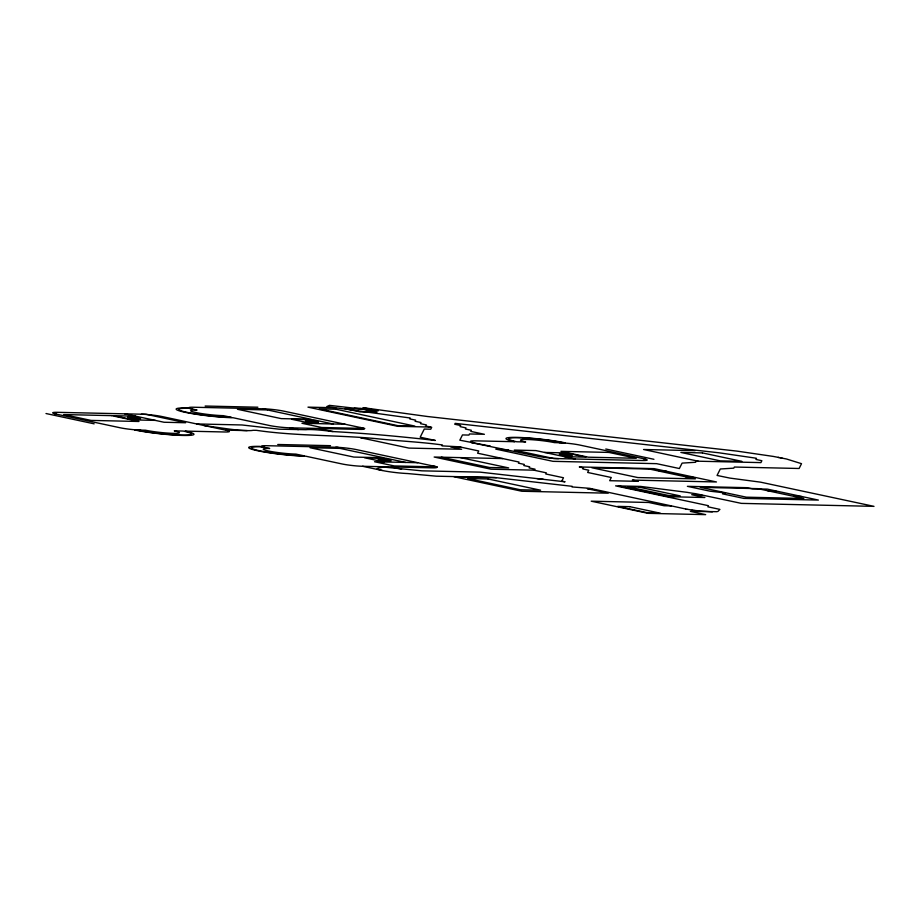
<?xml version="1.0" encoding="UTF-8"?>
<svg xmlns="http://www.w3.org/2000/svg" width="920" height="920" viewBox="0 0 920 920"><rect width="100%" height="100%" fill="white"/><g stroke="black" fill="none" stroke-linecap="round" stroke-linejoin="round"><path stroke-width="1.38" d="M717.807 511.52L719.934 509.392L707.859 506.805L708.411 505.69L615.618 485.863L640.584 486.416L687.355 492.372A19.596 1.84 6.3 0 0 695.784 493.706L741.37 503.378L874 506.356L760.541 482.16L729.859 478.089L717.059 475.444L720.303 468.981L733.803 468.153L734.367 467.038L799.1 468.487L801.515 463.68L786.496 458.999L773.456 456.447L736.862 451.099L427.443 416.507L362.928 407.652L378.12 410.895L329.44 405.363L326.841 406.559L410.193 418.002L409.745 418.887L415.656 420.152L415.092 421.268L421.003 422.533L420.44 423.66L426.351 424.913L425.787 426.041L431.71 427.294L430.755 429.203L424.281 429.053L420.175 437.218L435.286 440.45C400.832 436.551 366.332 433.331 331.74 431.503L331.292 431.434A19.596 1.84 6.3 0 0 305.969 429.697L279.162 429.191L242.006 424.971L196.661 423.947M717.071 511.681L690.345 511.37L705.674 514.636L648.129 513.348L591.203 501.181L648.749 502.481L664.067 505.747L671.381 505.919M712.367 511.853L697.74 510.784M335.593 407.767L307.981 407.146L397.75 426.328L430.606 427.064M354.257 408.181L360.721 408.33L366.62 409.584M205.137 406.03L257.887 407.215M265.546 408.859L193.625 407.238A14.697 1.38 6.3 0 0 192.683 409.101M135.585 416.173L114.011 415.69L133.722 419.899L155.296 420.382M345.092 424.246L301.944 423.28L321.643 427.489L364.803 428.455L283.786 411.148A14.697 1.38 6.3 0 0 263.143 408.802M188.968 408.308A31.682 2.978 6.3 0 0 186.944 412.321A31.682 2.978 6.3 0 0 231.437 417.381L223.341 415.656A19.596 1.84 6.3 0 1 195.822 412.528A19.596 1.84 6.3 0 1 197.064 410.044L187.22 407.94A34.293 3.231 6.3 0 0 185.035 412.286A34.293 3.231 6.3 0 0 233.197 417.76L269.318 425.477A14.697 1.38 6.3 0 0 289.961 427.823L359.49 429.387A14.697 1.38 6.3 0 0 360.421 427.524M141.427 414.207A14.697 1.38 6.3 0 1 162.07 416.553L225.561 430.123L247.135 430.606M364.447 437.874L360.721 437.793L408.894 448.086L461.633 449.27L450.685 446.924L460.909 447.154M471.281 442.635L537.878 456.274A14.697 1.38 6.3 0 0 558.52 458.62M695.117 450.662L643.551 449.5L698.303 461.207M277.748 444.486L330.487 445.671M338.146 447.304L266.225 445.694A14.697 1.38 6.3 0 0 265.293 447.557M544.64 452.444L566.226 452.928L585.925 457.148L564.351 456.653M502.745 458.574L434.148 457.033L491.073 469.2L534.554 470.178M417.703 462.702L374.543 461.736L394.254 465.945L437.402 466.911L356.397 449.604A14.697 1.38 6.3 0 0 335.754 447.258M659.237 471.143L666.597 471.304M261.567 446.763A31.682 2.978 6.3 0 0 259.555 450.777A31.682 2.978 6.3 0 0 304.048 455.837L295.952 454.112A19.596 1.84 6.3 0 1 268.421 450.984A19.596 1.84 6.3 0 1 269.675 448.488L259.82 446.384A34.293 3.231 6.3 0 0 257.635 450.742A34.293 3.231 6.3 0 0 305.796 456.216L341.929 463.933A14.697 1.38 6.3 0 0 362.572 466.279L432.089 467.843A14.697 1.38 6.3 0 0 433.032 465.98M685.515 476.755L692.76 476.916M496.34 477.698L454.043 476.755L521.916 491.257L608.223 493.189L587.42 488.75L592.169 488.853M537.027 478.607L543.375 479.331M767.706 490.751L775.836 490.935M793.983 496.363L801.458 496.535M701.822 494.925L691.725 494.707L704.858 497.513L668.897 496.708L618.458 485.921M508.3 449.949L495.776 449.109L553.012 461.334L656.581 463.657L679.385 468.533L682.111 463.105L695.612 462.277L696.175 461.161L760.909 462.61L761.863 460.713L755.952 459.448L756.505 458.332L755.573 458.125L718.98 452.789L455.181 423.372L454.744 424.246L460.655 425.511L460.092 426.627L466.003 427.892L465.44 429.007L471.362 430.272L470.798 431.388L484.403 434.297L469.499 433.964L468.947 435.079L462.472 434.93L459.827 440.185L490.348 446.119M697.67 510.772L693.967 510.312M693.898 510.301L692.139 510.059M204.09 425.534L227.849 428.892A19.596 1.84 6.3 0 0 245.95 430.572L247.399 430.617A19.596 1.84 6.3 0 0 253 430.296L256.358 430.318C296.217 436.16 336.547 434.918 376.544 438.667C398.498 441.082 420.555 441.899 442.462 444.981L442.014 445.878L459.287 446.809L478.733 450.972L477.606 453.203L518.995 462.047L518.431 463.162L524.342 464.428L523.779 465.543L529.69 466.808L529.126 467.935L535.049 469.188L534.485 470.315L546.308 472.834L545.744 473.961L563.477 477.744L561.798 481.102L565.075 481.804L480.159 472.144L421.9 470.833L383.295 467.038L377.913 468.257A19.596 1.84 6.3 0 0 381.823 470.396L383.134 470.672A19.596 1.84 6.3 0 0 407.778 473.558L436.252 476.18L494.511 477.491L572.263 486.335L571.952 486.933L589.662 488.313L685.446 508.932M778.124 457.389L778.814 457.504M692.07 510.048L687.079 509.243M779.827 457.666L780.47 457.769M781.425 457.941L782.034 458.045M686.895 509.208L685.641 508.978M605.774 449.006L653.936 459.298M645.553 459.103L579.865 445.073A14.697 1.38 6.3 0 0 559.222 442.727M575.299 458.999L535.889 450.581L514.314 450.087L553.725 458.516L642.424 460.506A14.697 1.38 6.3 0 0 643.356 458.643M333.109 423.982L313.398 419.773L291.824 419.29L311.535 423.499M460.517 457.631L508.691 467.923L489.509 467.498L441.347 457.194M318.734 428.478L333.028 431.526M289.961 427.823L298.356 429.617M405.709 462.438L386.009 458.217L364.435 457.734L384.134 461.955M391.334 466.923L401.591 469.119M124.648 413.827L164.059 422.257L185.633 422.74L146.222 414.31L57.511 412.321A14.697 1.38 6.3 0 0 56.58 414.195M362.572 466.279L382.272 470.488M54.395 413.724L120.071 427.754A14.697 1.38 6.3 0 0 140.714 430.111M46 413.528L94.173 423.832M563.304 442.819A31.682 2.978 6.3 0 0 518.811 437.759A31.682 2.978 6.3 0 0 516.787 441.772L525.665 441.968A19.596 1.84 6.3 0 1 526.907 439.484A19.596 1.84 6.3 0 1 554.426 442.612L565.213 442.853A34.293 3.231 6.3 0 0 517.051 437.379A34.293 3.231 6.3 0 0 514.878 441.726L475.318 440.841A14.697 1.38 6.3 0 0 474.386 442.704M136.643 430.019A31.682 2.978 6.3 0 0 181.136 435.079A31.682 2.978 6.3 0 0 183.149 431.054L174.282 430.859A19.596 1.84 6.3 0 1 173.029 433.343A19.596 1.84 6.3 0 1 145.51 430.215L134.722 429.973A34.293 3.231 6.3 0 0 182.884 435.447A34.293 3.231 6.3 0 0 185.07 431.1L224.63 431.986A14.697 1.38 6.3 0 0 225.561 430.123M583.418 467.831L582.854 468.959L588.765 470.212L587.639 472.454L611.282 477.503L609.684 480.7L638.25 481.344L632.339 480.079L716.461 481.965L654.085 468.636L579.289 466.957L583.418 467.831M725.466 492.947L722.522 493.844L743.866 498.41L818.374 500.077L767.326 489.118L752.548 488.865L746.637 487.669L687.378 486.335L710.182 491.211L725.466 492.947M361.606 408.974L344.827 408.595L360.157 411.872L376.935 412.252L361.606 408.974M336.018 409.239L319.24 408.859L398.061 425.707L414.839 426.086L336.018 409.239M267.421 409.94L237.452 409.273L281.244 418.623L311.213 419.301L267.421 409.94M111.619 415.633L63.664 414.563L91.034 420.405L138.989 421.486L111.619 415.633M702.443 452.916L680.869 452.433L720.279 460.862L741.865 461.345L702.443 452.916M608.902 452.421L560.958 451.352L588.328 457.194L636.272 458.275L608.902 452.421M340.032 448.397L310.063 447.729L353.855 457.079L383.824 457.757L340.032 448.397M649.394 469.039L591.847 467.751L637.836 477.572L695.37 478.86L649.394 469.039M488.072 478.975L467.693 478.526L520.248 489.75L540.626 490.21L488.072 478.975M757.85 488.647L700.315 487.358L746.293 497.179L803.827 498.479L757.85 488.647M638.606 487.025L627.819 486.784L669.415 495.673L680.213 495.914L638.606 487.025M629.671 506.655L617.688 506.391L648.347 512.934L660.33 513.21L629.671 506.655M562.269 454.94A6.532 0.609 6.3 0 0 572.251 455.538A6.532 0.609 6.3 0 0 562.775 453.928A6.532 0.609 6.3 0 0 562.269 454.94M381.133 460.126A6.532 0.609 6.3 0 0 391.126 460.736A6.532 0.609 6.3 0 0 381.65 459.114A6.532 0.609 6.3 0 0 381.133 460.126M308.534 421.682A6.532 0.609 6.3 0 0 318.516 422.28A6.532 0.609 6.3 0 0 309.039 420.659A6.532 0.609 6.3 0 0 308.534 421.682M130.674 418.163A6.532 0.609 6.3 0 0 140.656 418.761A6.532 0.609 6.3 0 0 131.192 417.151A6.532 0.609 6.3 0 0 130.674 418.163"/></g></svg>
